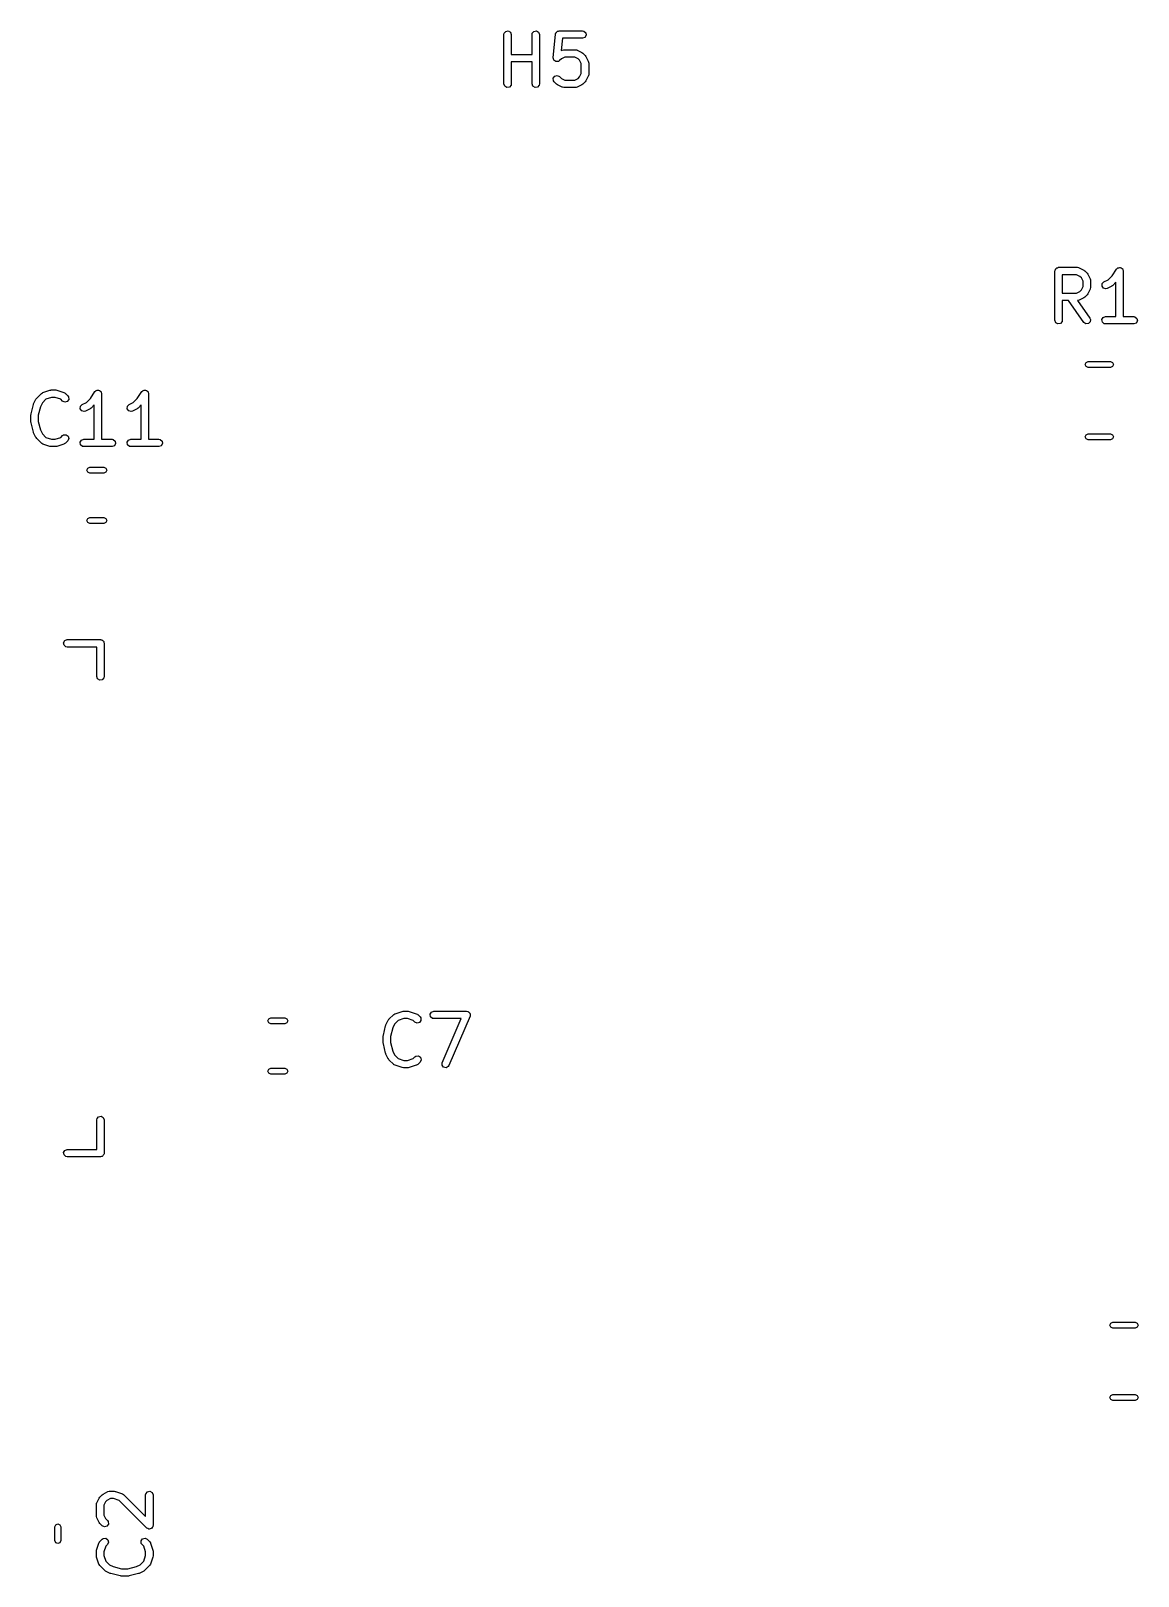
# Model space of a CAD drawing. Extents: x 96.6 to 192.3, y -145.4 to -48.3.
# Drawn here: x 143.46 to 165.94, y -129.86 to -98.49 of the extents above; entities that cross this region are included whole.
import ezdxf

# ---------------------------------------------------------------- set-up
doc = ezdxf.new("R2010")
doc.units = 0
doc.layers.add('BLACK', color=7, linetype='CONTINUOUS')

msp = doc.modelspace()

# ---------------------------------------------------------------- linework, layer by layer
at = {"layer": 'BLACK', "linetype": 'CONTINUOUS'}
for p, q in [((153.101, -98.5024), (153.151, -98.4935)), ((153.151, -98.4935), (153.196, -98.5192)), ((153.672, -98.5024), (153.723, -98.4935)), ((153.723, -98.4935), (153.767, -98.5192)), ((154.171, -98.4978), (154.186, -98.4924)), ((154.186, -98.4924), (154.662, -98.4924)), ((154.662, -98.4924), (154.688, -98.4969)), ((154.688, -98.4969), (154.727, -98.5299)), ((153.063, -98.5674), (153.068, -98.5417)), ((153.063, -99.5674), (153.063, -98.5674)), ((153.068, -98.5417), (153.101, -98.5024)), ((153.196, -98.5192), (153.213, -98.5674)), ((153.213, -98.5674), (153.213, -98.9686)), ((153.635, -98.5674), (153.639, -98.5417)), ((153.635, -98.9686), (153.635, -98.5674)), ((153.639, -98.5417), (153.672, -98.5024)), ((153.767, -98.5192), (153.785, -98.5674)), ((153.785, -98.5674), (153.785, -99.5674)), ((154.063, -99.0361), (154.111, -98.5599)), ((154.111, -98.5599), (154.112, -98.5561)), ((154.112, -98.5544), (154.113, -98.5517)), ((154.112, -98.5561), (154.112, -98.5544)), ((154.113, -98.5517), (154.118, -98.5348)), ((154.118, -98.5348), (154.13, -98.5237)), ((154.13, -98.5237), (154.138, -98.5099)), ((154.138, -98.5099), (154.147, -98.5063)), ((154.147, -98.5063), (154.155, -98.499)), ((154.155, -98.499), (154.171, -98.4978)), ((154.254, -98.6424), (154.229, -98.8906)), ((154.662, -98.6424), (154.254, -98.6424)), ((154.71, -98.6248), (154.662, -98.6424)), ((154.736, -98.5804), (154.71, -98.6248)), ((154.727, -98.5299), (154.736, -98.5804)), ((153.213, -98.9686), (153.635, -98.9686)), ((153.635, -99.1186), (153.213, -99.1186)), ((153.213, -99.1186), (153.213, -99.5674)), ((153.635, -99.5674), (153.635, -99.1186)), ((154.064, -99.0366), (154.063, -99.0361)), ((154.063, -99.037), (154.064, -99.0366)), ((154.07, -99.0614), (154.063, -99.037)), ((154.076, -99.0858), (154.07, -99.0614)), ((154.077, -99.0861), (154.076, -99.0858)), ((154.077, -99.0866), (154.077, -99.0861)), ((154.097, -99.101), (154.077, -99.0866)), ((154.118, -99.1158), (154.097, -99.101)), ((154.119, -99.116), (154.118, -99.1157)), ((154.118, -99.1157), (154.118, -99.1158)), ((154.144, -99.1138), (154.119, -99.116)), ((154.169, -99.1119), (154.144, -99.1138)), ((154.17, -99.1115), (154.169, -99.1116)), ((154.169, -99.1116), (154.169, -99.1119)), ((154.191, -99.0966), (154.17, -99.1115)), ((154.23, -99.0576), (154.191, -99.0966)), ((154.229, -98.8906), (154.247, -98.8813)), ((154.299, -99.0233), (154.23, -99.0576)), ((154.247, -98.8813), (154.272, -98.8738)), ((154.272, -98.8738), (154.277, -98.8749)), ((154.277, -98.8749), (154.281, -98.8733)), ((154.281, -98.8733), (154.519, -98.8733)), ((154.501, -99.0233), (154.299, -99.0233)), ((154.57, -99.0576), (154.501, -99.0233)), ((154.519, -98.8733), (154.545, -98.8779)), ((154.545, -98.8779), (154.548, -98.8807)), ((154.548, -98.8807), (154.553, -98.8813)), ((154.553, -98.8813), (154.648, -98.9289)), ((154.6, -99.088), (154.57, -99.0576)), ((154.635, -99.1565), (154.6, -99.088)), ((154.648, -98.9289), (154.666, -98.9422)), ((154.666, -98.9422), (154.667, -98.9429)), ((154.667, -98.9429), (154.715, -98.9905)), ((154.715, -98.9905), (154.728, -99.0089)), ((154.728, -99.0089), (154.729, -99.01)), ((154.729, -99.01), (154.777, -99.1053)), ((154.777, -99.1053), (154.784, -99.1302)), ((154.066, -99.4527), (154.095, -99.4107)), ((154.095, -99.4107), (154.145, -99.3974)), ((154.145, -99.3974), (154.191, -99.4191)), ((154.191, -99.4191), (154.23, -99.4581)), ((154.57, -99.4581), (154.6, -99.4277)), ((154.6, -99.4277), (154.635, -99.3592)), ((154.635, -99.3592), (154.635, -99.1565)), ((154.777, -99.4104), (154.729, -99.5057)), ((154.78, -99.4026), (154.777, -99.406)), ((154.777, -99.406), (154.777, -99.4104)), ((154.785, -99.3769), (154.78, -99.4026)), ((154.784, -99.1302), (154.783, -99.1346)), ((154.783, -99.1346), (154.785, -99.1388)), ((154.785, -99.1388), (154.785, -99.3769)), ((153.081, -99.6156), (153.063, -99.5674)), ((153.125, -99.6412), (153.081, -99.6156)), ((153.176, -99.6323), (153.125, -99.6412)), ((153.209, -99.593), (153.176, -99.6323)), ((153.213, -99.5674), (153.209, -99.593)), ((153.652, -99.6156), (153.635, -99.5674)), ((153.696, -99.6412), (153.652, -99.6156)), ((153.747, -99.6323), (153.696, -99.6412)), ((153.78, -99.593), (153.747, -99.6323)), ((153.785, -99.5674), (153.78, -99.593)), ((154.07, -99.5038), (154.066, -99.4527)), ((154.085, -99.5252), (154.07, -99.5038)), ((154.133, -99.5728), (154.085, -99.5252)), ((154.134, -99.5735), (154.133, -99.5728)), ((154.152, -99.5868), (154.134, -99.5735)), ((154.247, -99.6345), (154.152, -99.5868)), ((154.23, -99.4581), (154.299, -99.4924)), ((154.252, -99.635), (154.247, -99.6345)), ((154.255, -99.6379), (154.252, -99.635)), ((154.281, -99.6424), (154.255, -99.6379)), ((154.519, -99.6424), (154.281, -99.6424)), ((154.299, -99.4924), (154.501, -99.4924)), ((154.501, -99.4924), (154.57, -99.4581)), ((154.523, -99.6408), (154.519, -99.6424)), ((154.528, -99.6419), (154.523, -99.6408)), ((154.553, -99.6345), (154.528, -99.6419)), ((154.648, -99.5868), (154.553, -99.6345)), ((154.649, -99.5857), (154.648, -99.5868)), ((154.667, -99.5728), (154.649, -99.5857)), ((154.715, -99.5252), (154.667, -99.5728)), ((154.716, -99.5237), (154.715, -99.5252)), ((154.729, -99.5057), (154.716, -99.5237)), ((164.249, -103.367), (164.251, -103.358)), ((164.249, -104.367), (164.249, -103.367)), ((164.251, -103.354), (164.252, -103.351)), ((164.251, -103.358), (164.251, -103.354)), ((164.252, -103.351), (164.254, -103.342)), ((164.254, -103.342), (164.266, -103.327)), ((164.266, -103.327), (164.276, -103.31)), ((164.276, -103.31), (164.283, -103.308)), ((164.283, -103.308), (164.287, -103.302)), ((164.287, -103.302), (164.306, -103.299)), ((164.306, -103.299), (164.324, -103.292)), ((164.324, -103.292), (164.705, -103.292)), ((164.688, -103.442), (164.399, -103.442)), ((164.399, -103.442), (164.399, -103.816)), ((164.756, -103.477), (164.688, -103.442)), ((164.705, -103.292), (164.731, -103.297)), ((164.731, -103.297), (164.734, -103.3)), ((164.734, -103.3), (164.739, -103.3)), ((164.739, -103.3), (164.834, -103.348)), ((164.787, -103.507), (164.756, -103.477)), ((164.821, -103.576), (164.787, -103.507)), ((164.834, -103.348), (164.852, -103.361)), ((164.852, -103.361), (164.854, -103.362)), ((164.854, -103.362), (164.901, -103.41)), ((164.901, -103.41), (164.914, -103.428)), ((164.914, -103.428), (164.915, -103.429)), ((164.915, -103.429), (164.963, -103.524)), ((165.328, -103.544), (165.409, -103.462)), ((165.409, -103.462), (165.5, -103.326)), ((165.5, -103.326), (165.518, -103.307)), ((165.518, -103.307), (165.522, -103.306)), ((165.522, -103.306), (165.525, -103.302)), ((165.525, -103.302), (165.546, -103.299)), ((165.546, -103.299), (165.567, -103.293)), ((165.567, -103.293), (165.571, -103.294)), ((165.571, -103.294), (165.576, -103.294)), ((165.576, -103.294), (165.594, -103.304)), ((165.594, -103.304), (165.614, -103.313)), ((165.614, -103.313), (165.616, -103.317)), ((165.616, -103.317), (165.62, -103.319)), ((165.62, -103.319), (165.627, -103.34)), ((165.627, -103.34), (165.637, -103.359)), ((165.637, -103.359), (165.636, -103.363)), ((165.636, -103.363), (165.637, -103.367)), ((165.637, -103.367), (165.637, -104.292)), ((164.399, -103.816), (164.688, -103.816)), ((164.688, -103.816), (164.756, -103.782)), ((164.756, -103.782), (164.787, -103.752)), ((164.787, -103.752), (164.821, -103.683)), ((164.821, -103.683), (164.821, -103.576)), ((164.915, -103.829), (164.902, -103.848)), ((164.963, -103.734), (164.915, -103.829)), ((164.963, -103.524), (164.97, -103.549)), ((164.966, -103.726), (164.963, -103.73)), ((164.963, -103.73), (164.963, -103.734)), ((164.971, -103.701), (164.966, -103.726)), ((164.97, -103.549), (164.969, -103.554)), ((164.969, -103.554), (164.971, -103.558)), ((164.971, -103.558), (164.971, -103.701)), ((165.205, -103.674), (165.208, -103.623)), ((165.235, -103.716), (165.205, -103.674)), ((165.208, -103.623), (165.243, -103.586)), ((165.285, -103.728), (165.235, -103.716)), ((165.243, -103.586), (165.328, -103.544)), ((165.31, -103.72), (165.285, -103.728)), ((165.406, -103.673), (165.31, -103.72)), ((165.407, -103.671), (165.406, -103.673)), ((165.425, -103.659), (165.407, -103.671)), ((165.487, -103.596), (165.425, -103.659)), ((165.487, -104.292), (165.487, -103.596)), ((164.523, -103.966), (164.399, -103.966)), ((164.399, -103.966), (164.399, -104.367)), ((164.834, -104.41), (164.523, -103.966)), ((164.71, -103.965), (164.706, -103.966)), ((164.706, -103.966), (164.957, -104.324)), ((164.714, -103.966), (164.71, -103.965)), ((164.739, -103.958), (164.714, -103.966)), ((164.834, -103.911), (164.739, -103.958)), ((164.835, -103.909), (164.834, -103.911)), ((164.854, -103.897), (164.835, -103.909)), ((164.901, -103.849), (164.854, -103.897)), ((164.902, -103.848), (164.901, -103.849)), ((164.267, -104.416), (164.249, -104.367)), ((164.311, -104.441), (164.267, -104.416)), ((164.362, -104.432), (164.311, -104.441)), ((164.395, -104.393), (164.362, -104.432)), ((164.399, -104.367), (164.395, -104.393)), ((164.876, -104.44), (164.834, -104.41)), ((164.928, -104.435), (164.876, -104.44)), ((164.964, -104.399), (164.928, -104.435)), ((164.957, -104.324), (164.968, -104.348)), ((164.968, -104.348), (164.964, -104.399)), ((165.203, -104.354), (165.229, -104.31)), ((165.212, -104.405), (165.203, -104.354)), ((165.251, -104.438), (165.212, -104.405)), ((165.229, -104.31), (165.277, -104.292)), ((165.277, -104.442), (165.251, -104.438)), ((165.277, -104.292), (165.487, -104.292)), ((165.848, -104.442), (165.277, -104.442)), ((165.637, -104.292), (165.848, -104.292)), ((165.848, -104.292), (165.874, -104.297)), ((165.896, -104.425), (165.848, -104.442)), ((165.874, -104.297), (165.913, -104.33)), ((165.922, -104.38), (165.896, -104.425)), ((165.913, -104.33), (165.922, -104.38)), ((164.863, -105.265), (164.881, -105.223)), ((164.881, -105.307), (164.863, -105.265)), ((164.881, -105.223), (164.923, -105.205)), ((164.923, -105.325), (164.881, -105.307)), ((164.923, -105.205), (165.377, -105.205)), ((165.377, -105.325), (164.923, -105.325)), ((165.377, -105.205), (165.419, -105.223)), ((165.419, -105.307), (165.377, -105.325)), ((165.419, -105.223), (165.437, -105.265)), ((165.437, -105.265), (165.419, -105.307)), ((143.519, -106.062), (143.566, -105.967)), ((143.566, -105.967), (143.58, -105.949)), ((143.58, -105.947), (143.676, -105.852)), ((143.58, -105.949), (143.58, -105.947)), ((143.676, -105.852), (143.697, -105.837)), ((143.769, -105.971), (143.695, -106.045)), ((143.697, -105.837), (143.701, -105.837)), ((143.701, -105.837), (143.705, -105.834)), ((143.705, -105.834), (143.848, -105.786)), ((143.884, -105.932), (143.769, -105.971)), ((143.848, -105.786), (143.87, -105.783)), ((143.87, -105.783), (143.871, -105.782)), ((143.871, -105.782), (143.967, -105.782)), ((143.954, -105.932), (143.884, -105.932)), ((144.069, -105.971), (143.954, -105.932)), ((143.967, -105.782), (143.989, -105.786)), ((143.989, -105.786), (143.99, -105.786)), ((143.99, -105.786), (144.133, -105.834)), ((144.104, -106.006), (144.069, -105.971)), ((144.151, -106.027), (144.104, -106.006)), ((144.133, -105.834), (144.156, -105.846)), ((144.2, -106.014), (144.151, -106.027)), ((144.156, -105.846), (144.158, -105.85)), ((144.158, -105.85), (144.163, -105.852)), ((144.163, -105.852), (144.21, -105.9)), ((144.23, -105.972), (144.2, -106.014)), ((144.21, -105.9), (144.225, -105.921)), ((144.225, -105.921), (144.23, -105.972)), ((144.589, -106.034), (144.67, -105.952)), ((144.67, -105.952), (144.761, -105.816)), ((144.761, -105.816), (144.779, -105.797)), ((144.779, -105.797), (144.784, -105.796)), ((144.784, -105.796), (144.786, -105.792)), ((144.786, -105.792), (144.808, -105.789)), ((144.808, -105.789), (144.829, -105.783)), ((144.829, -105.783), (144.833, -105.784)), ((144.833, -105.784), (144.837, -105.784)), ((144.837, -105.784), (144.856, -105.794)), ((144.856, -105.794), (144.876, -105.803)), ((144.876, -105.803), (144.878, -105.807)), ((144.878, -105.807), (144.881, -105.809)), ((144.881, -105.809), (144.889, -105.83)), ((144.889, -105.83), (144.898, -105.849)), ((144.898, -105.849), (144.897, -105.853)), ((144.897, -105.853), (144.899, -105.857)), ((144.899, -105.857), (144.899, -106.782)), ((145.541, -106.034), (145.623, -105.952)), ((145.623, -105.952), (145.714, -105.816)), ((145.714, -105.816), (145.732, -105.797)), ((145.732, -105.797), (145.736, -105.796)), ((145.736, -105.796), (145.739, -105.792)), ((145.739, -105.792), (145.76, -105.789)), ((145.76, -105.789), (145.781, -105.783)), ((145.781, -105.783), (145.785, -105.784)), ((145.785, -105.784), (145.789, -105.784)), ((145.789, -105.784), (145.808, -105.794)), ((145.808, -105.794), (145.828, -105.803)), ((145.828, -105.803), (145.83, -105.807)), ((145.83, -105.807), (145.834, -105.809)), ((145.834, -105.809), (145.841, -105.83)), ((145.841, -105.83), (145.851, -105.849)), ((145.851, -105.849), (145.85, -105.853)), ((145.85, -105.853), (145.851, -105.857)), ((145.851, -105.857), (145.851, -106.782)), ((143.463, -106.286), (143.466, -106.271)), ((143.463, -106.429), (143.463, -106.286)), ((143.465, -106.268), (143.513, -106.077)), ((143.466, -106.271), (143.465, -106.268)), ((143.513, -106.077), (143.518, -106.065)), ((143.518, -106.065), (143.519, -106.062)), ((143.656, -106.122), (143.613, -106.295)), ((143.613, -106.295), (143.613, -106.42)), ((143.695, -106.045), (143.656, -106.122)), ((144.466, -106.164), (144.469, -106.113)), ((144.497, -106.206), (144.466, -106.164)), ((144.469, -106.113), (144.505, -106.076)), ((144.547, -106.218), (144.497, -106.206)), ((144.505, -106.076), (144.589, -106.034)), ((144.572, -106.21), (144.547, -106.218)), ((144.667, -106.163), (144.572, -106.21)), ((144.668, -106.161), (144.667, -106.163)), ((144.686, -106.149), (144.668, -106.161)), ((144.749, -106.086), (144.686, -106.149)), ((144.749, -106.782), (144.749, -106.086)), ((145.419, -106.164), (145.422, -106.113)), ((145.449, -106.206), (145.419, -106.164)), ((145.422, -106.113), (145.457, -106.076)), ((145.499, -106.218), (145.449, -106.206)), ((145.457, -106.076), (145.541, -106.034)), ((145.524, -106.21), (145.499, -106.218)), ((145.619, -106.163), (145.524, -106.21)), ((145.62, -106.161), (145.619, -106.163)), ((145.639, -106.149), (145.62, -106.161)), ((145.701, -106.086), (145.639, -106.149)), ((145.701, -106.782), (145.701, -106.086)), ((143.464, -106.432), (143.463, -106.429)), ((143.465, -106.447), (143.464, -106.432)), ((143.513, -106.637), (143.465, -106.447)), ((143.515, -106.64), (143.513, -106.637)), ((143.519, -106.653), (143.515, -106.64)), ((143.566, -106.748), (143.519, -106.653)), ((143.613, -106.42), (143.656, -106.593)), ((143.656, -106.593), (143.695, -106.67)), ((143.567, -106.749), (143.566, -106.748)), ((143.58, -106.768), (143.567, -106.749)), ((143.676, -106.863), (143.58, -106.768)), ((143.68, -106.865), (143.676, -106.863)), ((143.682, -106.869), (143.68, -106.865)), ((143.705, -106.881), (143.682, -106.869)), ((143.695, -106.67), (143.769, -106.744)), ((143.848, -106.929), (143.705, -106.881)), ((143.769, -106.744), (143.884, -106.782)), ((143.849, -106.928), (143.848, -106.929)), ((143.871, -106.932), (143.849, -106.928)), ((143.967, -106.932), (143.871, -106.932)), ((143.884, -106.782), (143.954, -106.782)), ((143.954, -106.782), (144.069, -106.744)), ((143.968, -106.932), (143.967, -106.932)), ((143.99, -106.929), (143.968, -106.932)), ((144.133, -106.881), (143.99, -106.929)), ((144.069, -106.744), (144.104, -106.709)), ((144.104, -106.709), (144.125, -106.694)), ((144.125, -106.694), (144.177, -106.69)), ((144.137, -106.878), (144.133, -106.881)), ((144.141, -106.878), (144.137, -106.878)), ((144.163, -106.863), (144.141, -106.878)), ((144.21, -106.815), (144.163, -106.863)), ((144.177, -106.69), (144.219, -106.719)), ((144.232, -106.769), (144.21, -106.815)), ((144.219, -106.719), (144.232, -106.769)), ((144.464, -106.844), (144.49, -106.8)), ((144.473, -106.895), (144.464, -106.844)), ((144.512, -106.928), (144.473, -106.895)), ((144.49, -106.8), (144.538, -106.782)), ((144.538, -106.932), (144.512, -106.928)), ((144.538, -106.782), (144.749, -106.782)), ((145.11, -106.932), (144.538, -106.932)), ((144.899, -106.782), (145.11, -106.782)), ((145.11, -106.782), (145.135, -106.787)), ((145.158, -106.915), (145.11, -106.932)), ((145.135, -106.787), (145.174, -106.82)), ((145.183, -106.87), (145.158, -106.915)), ((145.174, -106.82), (145.183, -106.87)), ((145.417, -106.844), (145.442, -106.8)), ((145.426, -106.895), (145.417, -106.844)), ((145.465, -106.928), (145.426, -106.895)), ((145.442, -106.8), (145.49, -106.782)), ((145.49, -106.932), (145.465, -106.928)), ((145.49, -106.782), (145.701, -106.782)), ((146.062, -106.932), (145.49, -106.932)), ((145.851, -106.782), (146.062, -106.782)), ((146.062, -106.782), (146.088, -106.787)), ((146.11, -106.915), (146.062, -106.932)), ((146.088, -106.787), (146.127, -106.82)), ((146.136, -106.87), (146.11, -106.915)), ((146.127, -106.82), (146.136, -106.87)), ((164.863, -106.735), (164.881, -106.693)), ((164.881, -106.777), (164.863, -106.735)), ((164.881, -106.693), (164.923, -106.675)), ((164.923, -106.795), (164.881, -106.777)), ((164.923, -106.675), (165.377, -106.675)), ((165.377, -106.795), (164.923, -106.795)), ((165.377, -106.675), (165.419, -106.693)), ((165.419, -106.777), (165.377, -106.795)), ((165.419, -106.693), (165.437, -106.735)), ((165.437, -106.735), (165.419, -106.777)), ((144.599, -107.41), (144.617, -107.368)), ((144.617, -107.452), (144.599, -107.41)), ((144.617, -107.368), (144.659, -107.35)), ((144.659, -107.47), (144.617, -107.452)), ((144.659, -107.35), (144.941, -107.35)), ((144.941, -107.47), (144.659, -107.47)), ((144.941, -107.35), (144.983, -107.368)), ((144.983, -107.452), (144.941, -107.47)), ((144.983, -107.368), (145.001, -107.41)), ((145.001, -107.41), (144.983, -107.452)), ((144.599, -108.43), (144.617, -108.388)), ((144.617, -108.472), (144.599, -108.43)), ((144.617, -108.388), (144.659, -108.37)), ((144.659, -108.49), (144.617, -108.472)), ((144.659, -108.37), (144.941, -108.37)), ((144.941, -108.49), (144.659, -108.49)), ((144.941, -108.37), (144.983, -108.388)), ((144.983, -108.472), (144.941, -108.49)), ((144.983, -108.388), (145.001, -108.43)), ((145.001, -108.43), (144.983, -108.472)), ((144.126, -110.912), (144.152, -110.868)), ((144.135, -110.962), (144.126, -110.912)), ((144.174, -110.995), (144.135, -110.962)), ((144.152, -110.868), (144.2, -110.85)), ((144.2, -111), (144.174, -110.995)), ((144.2, -110.85), (144.875, -110.85)), ((144.8, -111), (144.2, -111)), ((144.8, -111.6), (144.8, -111)), ((144.875, -110.85), (144.885, -110.852)), ((144.885, -110.852), (144.888, -110.851)), ((144.888, -110.851), (144.891, -110.853)), ((144.891, -110.853), (144.901, -110.855)), ((144.901, -110.855), (144.916, -110.867)), ((144.916, -110.867), (144.932, -110.877)), ((144.932, -110.877), (144.935, -110.883)), ((144.935, -110.883), (144.94, -110.887)), ((144.94, -110.887), (144.943, -110.907)), ((144.943, -110.907), (144.95, -110.925)), ((144.95, -110.925), (144.95, -111.6)), ((144.818, -111.648), (144.8, -111.6)), ((144.862, -111.674), (144.818, -111.648)), ((144.912, -111.665), (144.862, -111.674)), ((144.945, -111.626), (144.912, -111.665)), ((144.95, -111.6), (144.945, -111.626)), ((148.274, -118.59), (148.292, -118.548)), ((148.292, -118.548), (148.334, -118.53)), ((148.334, -118.53), (148.616, -118.53)), ((148.616, -118.53), (148.658, -118.548)), ((148.658, -118.548), (148.676, -118.59)), ((150.717, -118.577), (150.731, -118.559)), ((150.731, -118.557), (150.827, -118.462)), ((150.731, -118.559), (150.731, -118.557)), ((150.827, -118.462), (150.848, -118.447)), ((150.848, -118.447), (150.853, -118.447)), ((150.853, -118.447), (150.856, -118.444)), ((150.856, -118.444), (150.999, -118.396)), ((151.035, -118.542), (150.92, -118.581)), ((150.999, -118.396), (151.021, -118.393)), ((151.021, -118.393), (151.023, -118.392)), ((151.023, -118.392), (151.118, -118.392)), ((151.106, -118.542), (151.035, -118.542)), ((151.22, -118.581), (151.106, -118.542)), ((151.118, -118.392), (151.14, -118.396)), ((151.14, -118.396), (151.142, -118.396)), ((151.142, -118.396), (151.284, -118.444)), ((151.284, -118.444), (151.307, -118.456)), ((151.307, -118.456), (151.31, -118.46)), ((151.31, -118.46), (151.314, -118.462)), ((151.314, -118.462), (151.361, -118.51)), ((151.361, -118.51), (151.376, -118.531)), ((151.376, -118.531), (151.381, -118.582)), ((151.568, -118.454), (151.593, -118.41)), ((151.577, -118.505), (151.568, -118.454)), ((151.616, -118.538), (151.577, -118.505)), ((151.593, -118.41), (151.642, -118.392)), ((151.642, -118.542), (151.616, -118.538)), ((151.642, -118.392), (152.308, -118.392)), ((152.195, -118.542), (151.642, -118.542)), ((151.811, -119.438), (152.195, -118.542)), ((152.377, -118.497), (151.949, -119.497)), ((152.308, -118.392), (152.334, -118.397)), ((152.334, -118.397), (152.341, -118.403)), ((152.341, -118.403), (152.349, -118.405)), ((152.349, -118.405), (152.36, -118.419)), ((152.36, -118.419), (152.373, -118.43)), ((152.373, -118.43), (152.375, -118.439)), ((152.375, -118.439), (152.38, -118.446)), ((152.378, -118.488), (152.377, -118.497)), ((152.382, -118.48), (152.378, -118.488)), ((152.38, -118.446), (152.379, -118.463)), ((152.379, -118.463), (152.382, -118.48)), ((148.292, -118.632), (148.274, -118.59)), ((148.334, -118.65), (148.292, -118.632)), ((148.616, -118.65), (148.334, -118.65)), ((148.658, -118.632), (148.616, -118.65)), ((148.676, -118.59), (148.658, -118.632)), ((150.614, -118.896), (150.617, -118.881)), ((150.617, -118.878), (150.664, -118.687)), ((150.617, -118.881), (150.617, -118.878)), ((150.664, -118.687), (150.669, -118.675)), ((150.669, -118.675), (150.67, -118.672)), ((150.67, -118.672), (150.717, -118.577)), ((150.808, -118.732), (150.764, -118.905)), ((150.846, -118.655), (150.808, -118.732)), ((150.92, -118.581), (150.846, -118.655)), ((151.255, -118.616), (151.22, -118.581)), ((151.302, -118.637), (151.255, -118.616)), ((151.351, -118.624), (151.302, -118.637)), ((151.381, -118.582), (151.351, -118.624)), ((150.614, -119.039), (150.614, -118.896)), ((150.615, -119.042), (150.614, -119.039)), ((150.617, -119.057), (150.615, -119.042)), ((150.664, -119.247), (150.617, -119.057)), ((150.764, -118.905), (150.764, -119.03)), ((150.764, -119.03), (150.808, -119.203)), ((150.666, -119.25), (150.664, -119.247)), ((150.67, -119.263), (150.666, -119.25)), ((150.717, -119.358), (150.67, -119.263)), ((150.719, -119.359), (150.717, -119.358)), ((150.731, -119.378), (150.719, -119.359)), ((150.827, -119.473), (150.731, -119.378)), ((150.808, -119.203), (150.846, -119.28)), ((150.831, -119.475), (150.827, -119.473)), ((150.833, -119.479), (150.831, -119.475)), ((150.856, -119.491), (150.833, -119.479)), ((150.846, -119.28), (150.92, -119.354)), ((150.999, -119.539), (150.856, -119.491)), ((150.92, -119.354), (151.035, -119.392)), ((151.035, -119.392), (151.106, -119.392)), ((151.106, -119.392), (151.22, -119.354)), ((151.284, -119.491), (151.142, -119.539)), ((151.22, -119.354), (151.255, -119.319)), ((151.255, -119.319), (151.277, -119.304)), ((151.277, -119.304), (151.328, -119.3)), ((151.288, -119.488), (151.284, -119.491)), ((151.292, -119.488), (151.288, -119.488)), ((151.314, -119.473), (151.292, -119.488)), ((151.361, -119.425), (151.314, -119.473)), ((151.328, -119.3), (151.37, -119.329)), ((151.383, -119.379), (151.361, -119.425)), ((151.37, -119.329), (151.383, -119.379)), ((151.808, -119.489), (151.811, -119.438)), ((151.839, -119.53), (151.808, -119.489)), ((151.949, -119.497), (151.934, -119.519)), ((148.274, -119.61), (148.292, -119.568)), ((148.292, -119.652), (148.274, -119.61)), ((148.292, -119.568), (148.334, -119.55)), ((148.334, -119.67), (148.292, -119.652)), ((148.334, -119.55), (148.616, -119.55)), ((148.616, -119.67), (148.334, -119.67)), ((148.616, -119.55), (148.658, -119.568)), ((148.658, -119.652), (148.616, -119.67)), ((148.658, -119.568), (148.676, -119.61)), ((148.676, -119.61), (148.658, -119.652)), ((151.001, -119.538), (150.999, -119.539)), ((151.023, -119.542), (151.001, -119.538)), ((151.118, -119.542), (151.023, -119.542)), ((151.119, -119.542), (151.118, -119.542)), ((151.142, -119.539), (151.119, -119.542)), ((151.889, -119.542), (151.839, -119.53)), ((151.934, -119.519), (151.889, -119.542)), ((144.8, -120.6), (144.805, -120.574)), ((144.8, -121.2), (144.8, -120.6)), ((144.805, -120.574), (144.838, -120.535)), ((144.838, -120.535), (144.888, -120.526)), ((144.888, -120.526), (144.932, -120.552)), ((144.932, -120.552), (144.95, -120.6)), ((144.95, -120.6), (144.95, -121.275)), ((144.126, -121.262), (144.152, -121.218)), ((144.135, -121.312), (144.126, -121.262)), ((144.174, -121.345), (144.135, -121.312)), ((144.152, -121.218), (144.2, -121.2)), ((144.2, -121.35), (144.174, -121.345)), ((144.2, -121.2), (144.8, -121.2)), ((144.875, -121.35), (144.2, -121.35)), ((144.893, -121.343), (144.875, -121.35)), ((144.912, -121.34), (144.893, -121.343)), ((144.917, -121.335), (144.912, -121.34)), ((144.923, -121.332), (144.917, -121.335)), ((144.933, -121.316), (144.923, -121.332)), ((144.945, -121.301), (144.933, -121.316)), ((144.947, -121.291), (144.945, -121.301)), ((144.949, -121.288), (144.947, -121.291)), ((144.95, -121.275), (144.948, -121.285)), ((144.948, -121.285), (144.949, -121.288)), ((165.363, -124.765), (165.381, -124.723)), ((165.381, -124.807), (165.363, -124.765)), ((165.381, -124.723), (165.423, -124.705)), ((165.423, -124.825), (165.381, -124.807)), ((165.423, -124.705), (165.877, -124.705)), ((165.877, -124.825), (165.423, -124.825)), ((165.877, -124.705), (165.919, -124.723)), ((165.919, -124.807), (165.877, -124.825)), ((165.919, -124.723), (165.937, -124.765)), ((165.937, -124.765), (165.919, -124.807)), ((165.363, -126.235), (165.381, -126.193)), ((165.381, -126.277), (165.363, -126.235)), ((165.381, -126.193), (165.423, -126.175)), ((165.423, -126.295), (165.381, -126.277)), ((165.423, -126.175), (165.877, -126.175)), ((165.877, -126.295), (165.423, -126.295)), ((165.877, -126.175), (165.919, -126.193)), ((165.919, -126.277), (165.877, -126.295)), ((165.919, -126.193), (165.937, -126.235)), ((165.937, -126.235), (165.919, -126.277)), ((144.8, -128.371), (144.848, -128.276)), ((144.848, -128.276), (144.861, -128.258)), ((144.861, -128.258), (144.862, -128.256)), ((144.862, -128.256), (144.91, -128.209)), ((144.91, -128.209), (144.928, -128.196)), ((144.928, -128.196), (144.929, -128.195)), ((144.929, -128.195), (145.024, -128.147)), ((145.076, -128.289), (145.007, -128.324)), ((145.024, -128.147), (145.049, -128.14)), ((145.049, -128.14), (145.054, -128.141)), ((145.054, -128.141), (145.058, -128.139)), ((145.058, -128.139), (145.153, -128.139)), ((145.141, -128.289), (145.076, -128.289)), ((145.255, -128.327), (145.141, -128.289)), ((145.153, -128.139), (145.175, -128.143)), ((145.175, -128.143), (145.177, -128.143)), ((145.177, -128.143), (145.32, -128.191)), ((145.32, -128.191), (145.343, -128.203)), ((145.343, -128.203), (145.345, -128.207)), ((145.345, -128.207), (145.349, -128.209)), ((145.349, -128.209), (145.792, -128.652)), ((145.792, -128.214), (145.797, -128.189)), ((145.792, -128.652), (145.792, -128.214)), ((145.797, -128.189), (145.83, -128.149)), ((145.83, -128.149), (145.88, -128.14)), ((145.88, -128.14), (145.925, -128.166)), ((145.925, -128.166), (145.942, -128.214)), ((145.942, -128.214), (145.942, -128.833)), ((144.792, -128.405), (144.797, -128.379)), ((144.792, -128.643), (144.792, -128.405)), ((144.797, -128.379), (144.8, -128.376)), ((144.8, -128.376), (144.8, -128.371)), ((144.977, -128.354), (144.942, -128.422)), ((144.942, -128.422), (144.942, -128.625)), ((145.007, -128.324), (144.977, -128.354)), ((145.814, -128.886), (145.255, -128.327)), ((143.95, -128.859), (143.968, -128.817)), ((143.95, -129.141), (143.95, -128.859)), ((143.968, -128.817), (144.01, -128.799)), ((144.01, -128.799), (144.052, -128.817)), ((144.052, -128.817), (144.07, -128.859)), ((144.07, -128.859), (144.07, -129.141)), ((144.794, -128.647), (144.792, -128.643)), ((144.793, -128.651), (144.794, -128.647)), ((144.8, -128.676), (144.793, -128.651)), ((144.848, -128.772), (144.8, -128.676)), ((144.849, -128.773), (144.848, -128.772)), ((144.862, -128.791), (144.849, -128.773)), ((144.91, -128.839), (144.862, -128.791)), ((144.956, -128.86), (144.91, -128.839)), ((144.942, -128.625), (144.977, -128.694)), ((145.006, -128.847), (144.956, -128.86)), ((144.977, -128.694), (145.016, -128.733)), ((145.035, -128.805), (145.006, -128.847)), ((145.016, -128.733), (145.031, -128.754)), ((145.031, -128.754), (145.035, -128.805)), ((145.835, -128.896), (145.814, -128.886)), ((145.854, -128.907), (145.835, -128.896)), ((145.858, -128.907), (145.854, -128.907)), ((145.861, -128.908), (145.858, -128.907)), ((145.883, -128.902), (145.861, -128.908)), ((145.905, -128.898), (145.883, -128.902)), ((145.907, -128.896), (145.905, -128.898)), ((145.91, -128.895), (145.907, -128.896)), ((145.923, -128.876), (145.91, -128.895)), ((145.938, -128.859), (145.923, -128.876)), ((145.939, -128.854), (145.938, -128.859)), ((145.94, -128.853), (145.939, -128.854)), ((145.942, -128.833), (145.94, -128.849)), ((145.94, -128.849), (145.94, -128.853)), ((143.968, -129.183), (143.95, -129.141)), ((144.01, -129.201), (143.968, -129.183)), ((144.052, -129.183), (144.01, -129.201)), ((144.07, -129.141), (144.052, -129.183)), ((144.796, -129.333), (144.844, -129.191)), ((144.844, -129.191), (144.856, -129.168)), ((144.856, -129.168), (144.86, -129.165)), ((144.86, -129.165), (144.862, -129.161)), ((144.862, -129.161), (144.91, -129.114)), ((144.91, -129.114), (144.931, -129.099)), ((144.931, -129.099), (144.982, -129.094)), ((145.016, -129.22), (144.981, -129.255)), ((144.982, -129.094), (145.024, -129.124)), ((145.037, -129.173), (145.016, -129.22)), ((145.024, -129.124), (145.037, -129.173)), ((145.7, -129.147), (145.729, -129.105)), ((145.704, -129.198), (145.7, -129.147)), ((145.719, -129.22), (145.704, -129.198)), ((145.754, -129.255), (145.719, -129.22)), ((145.729, -129.105), (145.779, -129.092)), ((145.779, -129.092), (145.825, -129.114)), ((145.825, -129.114), (145.873, -129.161)), ((145.873, -129.161), (145.888, -129.183)), ((145.888, -129.183), (145.888, -129.187)), ((145.888, -129.187), (145.891, -129.191)), ((145.891, -129.191), (145.939, -129.333)), ((144.792, -129.357), (144.796, -129.335)), ((144.792, -129.452), (144.792, -129.357)), ((144.793, -129.454), (144.792, -129.452)), ((144.796, -129.476), (144.793, -129.454)), ((144.796, -129.335), (144.796, -129.333)), ((144.844, -129.619), (144.796, -129.476)), ((144.981, -129.255), (144.942, -129.369)), ((144.942, -129.369), (144.942, -129.44)), ((144.942, -129.44), (144.981, -129.555)), ((145.792, -129.369), (145.754, -129.255)), ((145.754, -129.555), (145.792, -129.44)), ((145.792, -129.44), (145.792, -129.369)), ((145.939, -129.476), (145.891, -129.619)), ((145.942, -129.452), (145.938, -129.474)), ((145.938, -129.474), (145.939, -129.476)), ((145.939, -129.333), (145.942, -129.356)), ((145.942, -129.356), (145.942, -129.357)), ((145.942, -129.357), (145.942, -129.452)), ((144.847, -129.622), (144.844, -129.619)), ((144.847, -129.627), (144.847, -129.622)), ((144.862, -129.648), (144.847, -129.627)), ((144.957, -129.744), (144.862, -129.648)), ((144.959, -129.744), (144.957, -129.744)), ((144.977, -129.758), (144.959, -129.744)), ((145.072, -129.805), (144.977, -129.758)), ((144.981, -129.555), (145.055, -129.629)), ((145.055, -129.629), (145.132, -129.667)), ((145.075, -129.806), (145.072, -129.805)), ((145.087, -129.811), (145.075, -129.806)), ((145.278, -129.858), (145.087, -129.811)), ((145.132, -129.667), (145.305, -129.711)), ((145.281, -129.858), (145.278, -129.858)), ((145.296, -129.861), (145.281, -129.858)), ((145.439, -129.861), (145.296, -129.861)), ((145.305, -129.711), (145.43, -129.711)), ((145.43, -129.711), (145.603, -129.667)), ((145.442, -129.86), (145.439, -129.861)), ((145.457, -129.858), (145.442, -129.86)), ((145.647, -129.811), (145.457, -129.858)), ((145.603, -129.667), (145.68, -129.629)), ((145.65, -129.809), (145.647, -129.811)), ((145.663, -129.805), (145.65, -129.809)), ((145.758, -129.758), (145.663, -129.805)), ((145.68, -129.629), (145.754, -129.555)), ((145.759, -129.756), (145.758, -129.758)), ((145.778, -129.744), (145.759, -129.756)), ((145.873, -129.648), (145.778, -129.744)), ((145.875, -129.644), (145.873, -129.648)), ((145.879, -129.642), (145.875, -129.644)), ((145.891, -129.619), (145.879, -129.642))]:
    msp.add_line(p, q, dxfattribs=at)

doc.saveas('drawing.dxf')
